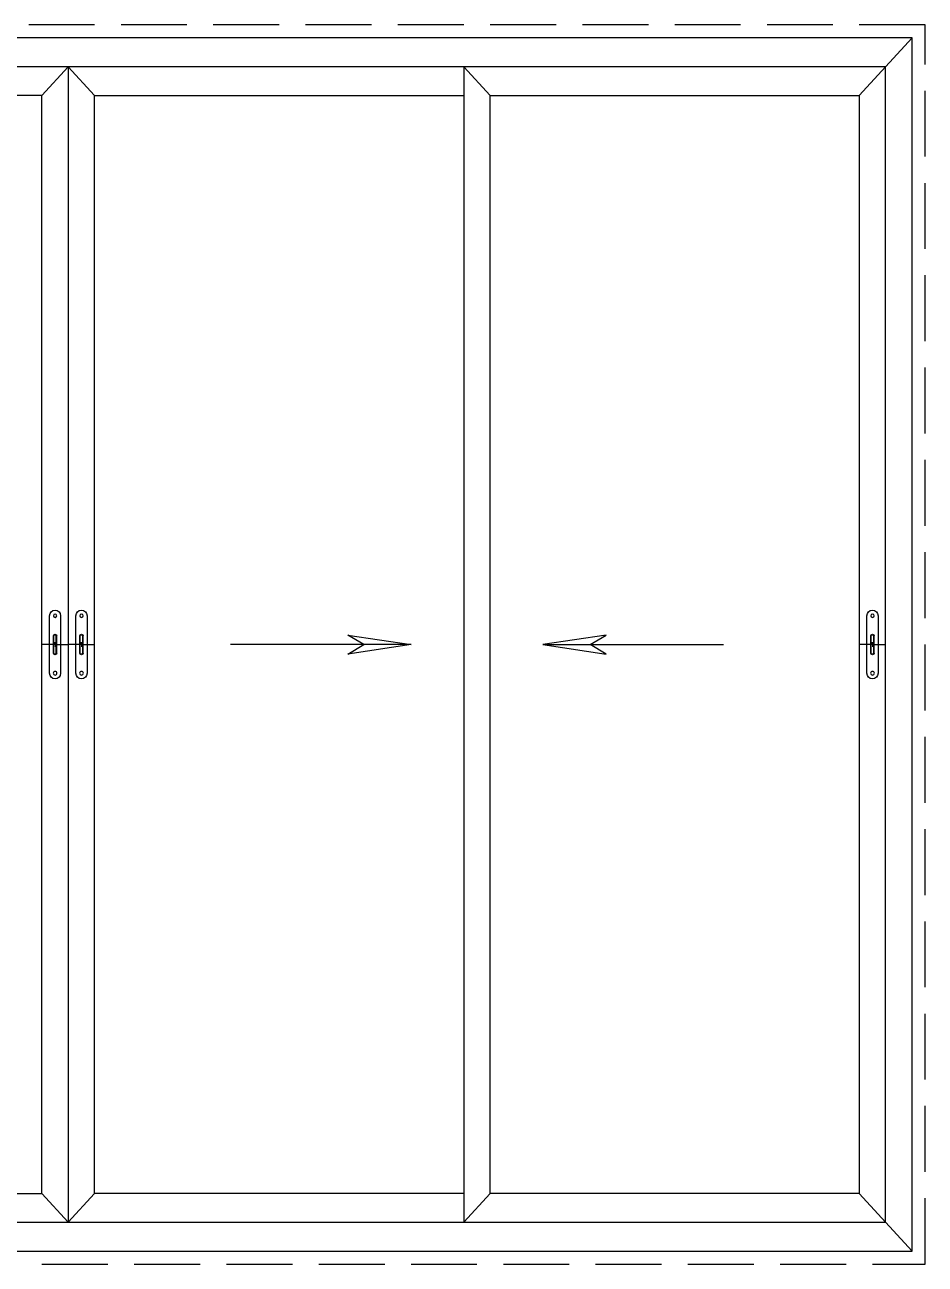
# Model space of a CAD drawing. Header units: millimetres. Extents: x 0 to 3250, y 0 to 2350.
# Drawn here: x 1542 to 3250, y 0 to 2350 of the extents above; entities that cross this region are included whole.
import ezdxf

# ---------------------------------------------------------------- set-up
doc = ezdxf.new("R2010")
doc.units = ezdxf.units.MM
doc.linetypes.add('DASH', pattern=[0.35, 0.25, -0.1])
for name, color, linetype in [('Sunac_Gridline_Glass', 134, 'Continuous'), ('Sunac_Hardware', 13, 'Continuous'), ('Sunac_Wall', 2, 'DASH')]:
    doc.layers.add(name, color=color, linetype=linetype)

# ---------------------------------------------------------------- blocks, each defined once
blk = doc.blocks.new('GS')
at = {"layer": 'Sunac_Hardware', "ltscale": 0.05}
for p, q in [((-25, 0), (-50, 0)), ((-28.3, -16.3), (-28.3, 16.3)), ((-27.3, -16.3), (-27.3, 16.3)), ((-25, 0), (-25, 4.6)), ((-25, 0), (0, 0)), ((-25, 0), (-25, -4.6)), ((-22.7, -16.3), (-22.7, 16.3)), ((-21.7, -16.3), (-21.7, 16.3))]:
    blk.add_line(p, q, dxfattribs=at)
for points in [[(-35.5, 54.5), (-35.5, -54.5)], [(-14.5, -54.5), (-14.5, 54.5)]]:
    blk.add_lwpolyline(points, dxfattribs=at)
for centre, radius in [((-25, 54.5), 3.27), ((-25, -54.5), 3.56)]:
    blk.add_circle(centre, radius, dxfattribs=at)
for centre, radius, start, end in [((-25, 54.5), 10.5, 0, 180), ((-25, 16.3), 3.27, 0, 180), ((-25, 16.3), 2.27, 0, 180), ((-25, -16.3), 3.27, 180, 0), ((-25, -16.3), 2.27, 180, 0), ((-25, -54.5), 10.5, 180, 0)]:
    blk.add_arc(centre, radius, start, end, dxfattribs=at)
blk = doc.blocks.new('rcarray14')
at = {"layer": 'Sunac_Gridline_Glass'}
for points in [[(342.6, 0), (0, 0)], [(222.6, 18), (342.6, 0), (222.6, -18.3), (252.7, 0), (222.6, 18)]]:
    blk.add_lwpolyline(points, dxfattribs=at)
blk = doc.blocks.new('RCArray13')
at = {"layer": 'Sunac_Gridline_Glass'}
for points in [[(-222.6, 18), (-342.6, 0), (-222.6, -18.3), (-252.7, 0), (-222.6, 18)], [(-342.6, 0), (0, 0)]]:
    blk.add_lwpolyline(points, dxfattribs=at)

msp = doc.modelspace()

# ---------------------------------------------------------------- linework, layer by layer
at = {"layer": 'Sunac_Gridline_Glass', "ltscale": 500}
for p, q in [((3125, 2216.154), (3225, 2325)), ((2375, 2270.577), (2375, 79.423)), ((2425, 2216.154), (2375, 2270.577)), ((2425, 133.846), (2375, 79.423))]:
    msp.add_line(p, q, dxfattribs=at)
at = {"layer": 'Sunac_Gridline_Glass'}
msp.add_line((3125, 133.846), (3225, 25), dxfattribs=at)
at = {"layer": 'Sunac_Gridline_Glass', "ltscale": 500}
for points in [[(3225, 2325), (25, 2325), (25, 25), (3225, 25)], [(3175, 2270.577), (75, 2270.577), (75, 79.423), (3175, 79.423)], [(1575, 2216.154), (875, 2216.154), (875, 133.846), (1575, 133.846)], [(1675, 2216.154), (2375, 2216.154), (2375, 133.846), (1675, 133.846)], [(2425, 2216.154), (3125, 2216.154), (3125, 133.846), (2425, 133.846)]]:
    msp.add_lwpolyline(points, close=True, dxfattribs=at)
at = {"layer": 'Sunac_Gridline_Glass'}
for points in [[(1625, 2270.577), (1575, 2216.154)], [(1625, 2270.577), (1675, 2216.154)], [(1625, 2270.577), (1625, 79.423)], [(1625, 79.423), (1575, 133.846)], [(1625, 79.423), (1675, 133.846)]]:
    msp.add_lwpolyline(points, dxfattribs=at)
at = {"layer": 'Sunac_Wall', "lineweight": -3, "ltscale": 500}
msp.add_lwpolyline([(3250, 2350), (0, 2350), (0, 0), (3250, 0)], close=True, dxfattribs=at)

# ---------------------------------------------------------------- block references
for name, p in [('rcarray14', (1932.432, 1175)), ('RCArray13', (2867.568, 1175))]:
    msp.add_blockref(name, p)
at = {"layer": 'Sunac_Hardware', "extrusion": (0, 0, -1), "zscale": -1}
for p in [(-1575, 1175), (-1625, 1175), (-3125, 1175)]:
    msp.add_blockref('GS', p, dxfattribs=at)

doc.saveas('drawing.dxf')
